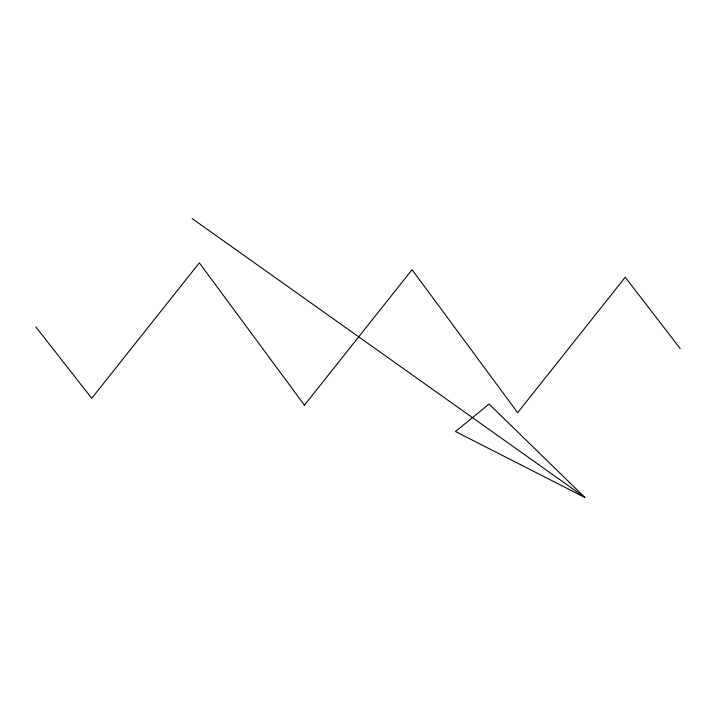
<?xml version="1.0" encoding="UTF-8"?>
<svg xmlns="http://www.w3.org/2000/svg" width="716" height="716" viewBox="0 0 716 716"><rect width="100%" height="100%" fill="white"/><g stroke="black" fill="none" stroke-linecap="round" stroke-linejoin="round"><path stroke-width="1.07" d="M304.193 405.471L411.807 270.004M584.856 497.432L455.501 431.533L489.064 404.048L584.856 497.432L192.13 218.568M35.8 326.881L91.729 398.311L199.343 262.844L304.685 405.489M680.2 348.603L625.256 277.208L517.641 412.676L412.3 270.022"/></g></svg>
